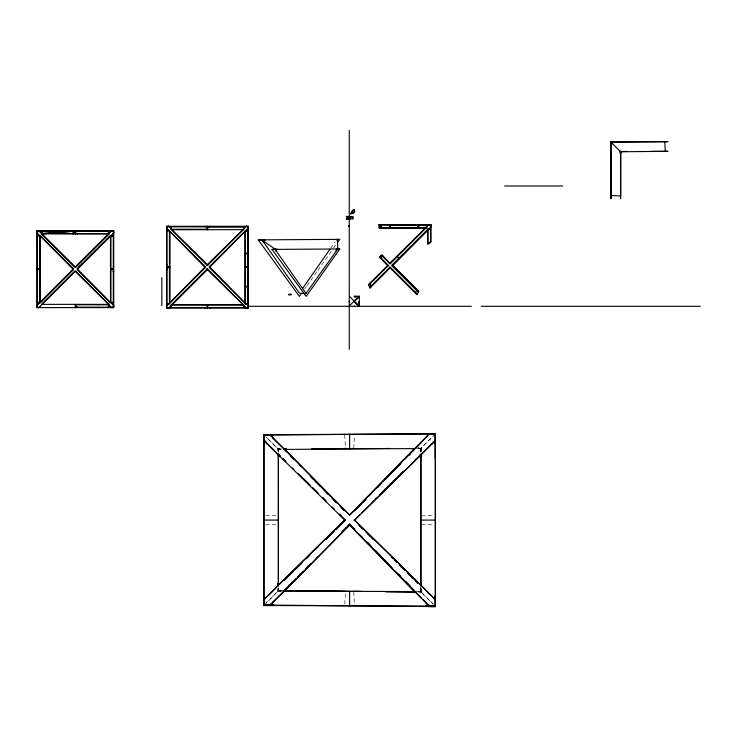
<?xml version="1.0" encoding="UTF-8"?>
<svg xmlns="http://www.w3.org/2000/svg" width="737" height="737" viewBox="0 0 737 737"><rect width="100%" height="100%" fill="white"/><g stroke="black" fill="none" stroke-linecap="round" stroke-linejoin="round"><path stroke-width="0.55" stroke-dasharray="3.69 2.76" d="M278.319 588.062L278.328 591.083L266.094 603.262M278.439 452.205L278.439 449.487L265.504 436.663M420.855 588.172L420.873 592.004L433.116 604.34M420.882 450.943L420.882 448.17L433.116 435.825M420.864 586.035L420.855 591.571L433.863 604.626M420.882 588.025L420.873 592.004L417.667 591.986M421.601 588.854L421.582 592.299L418.128 591.581L420.873 591.59L415.594 591.544M277.711 451.044L277.729 448.778L281.184 449.459L278.439 449.487L278.457 452.278L278.475 449.506L283.754 449.469M353.751 448.068L354.488 436.138M344.759 603.962L345.487 592.041M420.873 451.33L421.582 447.866L418.146 447.847M330.673 248.222L335.206 241.718M304.648 288.968L306.454 286.417M307.099 285.514L317.343 271.059M317.988 270.157L332.875 249.161M333.52 248.249L336.109 244.592M418.754 448.603L420.855 448.584L434.627 434.766M265.504 603.502L278.439 590.678L283.754 590.687M265.716 524.947L277.646 524.219M421.61 515.946L433.531 515.218M279.903 448.345L277.619 448.372L266.094 436.903M281.506 449.045L278.31 449.063L277.619 448.372L278.337 451.809M416.589 448.179L420.873 448.151L420.882 452.14M281.073 449.073L278.328 449.082L278.319 452.103M418.128 448.584L420.873 448.575L420.864 451.919M419.307 592.705L421.601 592.705L420.882 589.222L420.882 591.995L418.146 591.968M283.634 591.129L278.328 591.083L281.073 591.092L277.619 591.793L277.6 588.375M281.184 590.706L278.439 590.678L278.439 587.96L277.729 591.387L281.156 591.433M421.61 524.219L433.531 524.947M265.716 515.218L277.646 515.946M344.695 435.116L345.413 447.037M353.751 592.097L354.552 605.105M278.457 587.877L278.475 590.659L278.475 587.776M421.619 450.915L421.601 447.451L418.146 448.197L420.882 448.17L420.873 451.984L420.855 448.584"/><path stroke-width="1.11" d="M75.294 233.583L75.294 231.261M113.332 271.483L113.332 271.004M270.221 605.565L263.828 605.528L263.975 435.143L435.364 433.559L435.198 457.981M278.319 585.132L278.439 454.13L277.729 454.176L264.694 440.689L263.975 440.735L263.975 435.143M420.882 455.033L420.864 585.132L420.864 454.13L421.582 454.167L434.627 440.698L435.337 440.735L435.346 434.047L435.364 606.606L435.364 599.43M613.156 141.863L611.434 142.342L610.955 141.863L610.945 198.75L610.945 141.873L668.044 141.661L610.955 142.195L620.618 151.758L668.044 151.306L650.928 151.371M620.618 151.758L620.591 198.75L620.591 151.481L626.984 151.454M620.6 151.472L620.591 196.024L610.945 195.462M108.403 233.583L108.403 231.188M349.614 605.823L349.624 591.323L283.754 590.687L283.8 591.396L272.699 602.046M247.807 267.172L245.384 267.623M620.112 153.536L620.121 151.269L622.424 151.73M39.734 266.858L40.074 236.255L40.102 302.096M284.666 590.899L349.559 525.03L349.568 524.219L354.654 529.424M349.559 525.03L414.461 591.728M415.594 591.544L415.557 592.253L421.113 597.643M422.697 599.181L429.035 605.344L428.998 606.063L435.346 606.118L435.364 433.559L428.916 433.577M270.184 435.309L270.221 434.6L263.828 434.637L263.975 605.022L435.364 606.606L434.646 605.888L432.066 606.569M272.699 438.119L283.8 448.759L283.754 449.469L389.597 448.465M435.346 606.625L428.916 606.579L428.952 605.869M248.295 228.111L209.391 267.632L246.084 304.335L247.807 304.317L247.807 230.239L246.186 230.239M248.295 306.399L246.655 308.038M166.553 227.926L168.183 226.287M166.553 306.224L205.061 266.932L205.54 267.411M338.062 241.847L339.72 239.35L258.263 239.875L299.36 296.412L301.028 294.072M263.837 443.969L264.307 441.785M264.325 597.283L263.828 599.43L264.546 599.467M399.279 228.019L399.417 227.521M400.099 225.098L400.246 224.555M401.812 228.019L401.951 227.521M402.623 225.098L402.77 224.555M610.955 144.369L611.434 142.665M415.981 291.834L416.175 291.17M335.971 250.958L336.883 248.664L339.729 248.968L272.027 249.419L306.177 296.412L339.702 249.143M246.241 230.819L245.753 230.331L209.05 267.034L209.898 267.163M416.727 294.468L417.022 293.952L389.956 266.886L389.468 267.374L390.057 267.964M381.259 256.54L380.965 256.992L380.375 256.365L381.093 255.757L381.674 256.393M381.093 255.757L380.375 256.365M418.017 226.287L417.584 226.452L418.275 225.734L417.584 226.452L418.634 226.959M419.132 224.951L419.546 225.061M419.316 225.144L419.556 224.628M418.192 227.125L418.957 226.471M302.824 288.149L330.029 249.152M305.827 293.667L337.786 248.986L337.399 239.35M418.763 225.476L419.427 224.555M417.317 227.899L419.067 225.476M418.533 228.019L418.892 227.521M420.652 225.098L421.039 224.555M399.104 258.291L399.5 258.236M412.831 450.952L414.82 448.345M359.232 296.79L354.46 301.415M284.998 590.125L286.325 588.402M354.69 211.04L352.553 213.546C347.569 213.251 355.418 214.366 354.69 211.04C353.852 204.877 346.63 221.349 353.981 209.566M285.809 588.845L283.8 591.396L286.444 590.715M166.544 308.038L166.544 226.287L248.295 226.287L248.295 308.038L166.553 308.038L169.501 307.532L207.53 269.549L207.042 269.06L170.339 305.754L170.827 306.242L170.827 305.265M42.184 304.584L41.696 304.105L74.815 270.995L111.692 307.559A1.179 0.829 0 0 0 112.531 307.569L113.682 306.417A1.179 0.829 -90 0 0 113.682 305.569L77.127 268.692L110.237 235.582L110.707 236.061M108.403 233.758L108.892 234.246L75.782 267.356L38.895 230.782A1.179 0.829 0 0 0 38.057 230.782L36.905 231.934A1.179 0.829 -90 0 0 36.905 232.781L73.47 269.659L40.36 302.769L39.881 302.29M434.627 434.766L435.346 434.047L428.998 434.102L415.594 448.621L311.475 448.944M268.526 595.505L277.729 585.979L277.702 583.317L278.199 585.123M414.461 448.437L349.559 515.154L284.666 449.266M354.654 510.741L365.81 499.271M368.997 496.001L372.185 492.721M376.174 488.631L381.748 482.901M383.341 481.261L401.674 462.421M404.862 459.142L414.848 448.879M428.998 434.102L349.725 515.126L270.368 435.125L264.021 435.171M354.792 510.778L361.158 504.265M362.751 502.634L365.939 499.382M377.878 487.175L380.264 484.734M385.838 479.041L390.61 474.158M393.005 471.717L400.163 464.393M408.924 455.438L410.518 453.817M284.979 589.766L288.747 585.943M290.36 584.303L296.016 578.563M299.24 575.284L303.276 571.184M307.32 567.085L310.544 563.814M316.201 558.075L317.813 556.435M342.032 531.847L349.568 524.2M288.867 585.528L292.911 581.465M297.757 576.574L300.18 574.132M305.827 568.439L308.25 565.988M342.171 531.801L346.206 527.729M347.689 526.236L349.707 524.2L354.792 529.387M349.716 524.219L349.716 525.011L270.368 605.04L263.975 605.022M110.697 302.29L110.209 302.778L77.099 269.659L113.682 232.781A1.179 0.829 -90 0 0 113.682 231.934L112.531 230.782A1.179 0.829 0 0 0 111.692 230.782L74.806 267.365L41.696 234.255L42.184 233.758L108.219 233.988M434.646 434.277L435.364 433.559L432.048 434.323M39.881 236.061L40.369 235.573L73.479 268.692L36.905 305.569A1.179 0.829 -90 0 0 36.905 306.417L38.057 307.559A1.179 0.829 0 0 0 38.895 307.569L75.644 271.096L108.754 304.206L108.385 304.574M41.696 234.246L42.184 233.758M36.905 307.559L36.85 230.755L113.719 230.727L113.738 307.596L36.868 307.624L37.329 307.145A1.631 1.631 0 0 0 39.623 307.145L40.102 307.467L40.102 306.666M110.486 231.685L110.486 230.884L110.965 231.206A1.631 1.631 0 0 1 113.258 231.206L113.719 230.755M171.15 228.442L170.671 228.921L207.364 265.615L244.223 228.728L243.818 228.323M207.521 265.431L207.033 264.942L246.48 226.287M247.282 229.751L248.139 229.751L247.789 229.244A1.732 1.732 0 0 0 247.789 226.793L248.295 226.287M243.532 305.726L243.947 305.311L207.244 268.618L206.756 269.106L246.48 308.038M246.084 304.335L246.573 303.847M387.616 265.366L388.252 265.679M387.616 265.513L388.021 265.919L379.527 257.268L382.07 254.919L390.232 263.699L390.048 262.906M387.69 265.431L368.509 284.62L369.91 288.103L390.242 267.817L389.753 267.328L369.817 287.264L370.085 287.937M349.78 305.367L353.843 301.415M354.156 300.963L358.928 296.477M349.089 306.481L349.522 306.048M358.781 296.79L359.085 296.274M430.003 228.019L430.85 228.019L430.509 227.512A1.732 1.732 0 0 0 430.509 225.061L431.007 224.564L431.016 242.16L427.552 244.26L427.552 230.193M267.172 604.782L263.828 605.528L264.555 604.791M278.54 584.975L344.603 520.082L345.579 520.082M284.307 580.148L294.035 570.585M295.666 568.992L302.152 562.617M306.205 558.637L310.268 554.648M315.943 549.074L318.375 546.679M325.68 539.512L334.598 530.741M336.219 529.148L345.45 520.082L339.471 514.205M284.427 580.148L293.354 571.387M295.786 568.992L301.47 563.418M306.343 558.637L308.775 556.242M325.818 539.512L333.115 532.335M336.367 529.148L341.231 524.366M372.157 502.044L373.797 500.432M379.546 494.776L382.825 491.551M386.934 487.507L391.034 483.472M394.323 480.248L399.242 475.402M400.891 473.78L403.351 471.358M419.491 455.475L420.864 454.13M353.852 520.082L354.672 520.082L435.337 440.735L432.011 443.96M375.105 499.06L376.727 497.466M383.222 491.091L386.474 487.903M391.347 483.122L396.22 478.341M399.463 475.153L403.526 471.173M414.894 460.017L416.516 458.423M360.255 514.435L354.506 520.082L420.643 584.975M361.895 512.841L420.643 455.18M78.831 267.034L82.093 263.864M86.994 259.111L92.715 253.556M94.345 251.971L109.868 236.909M267.291 596.215L263.975 599.43L264.021 604.994M379.601 257.351L380.034 256.955L388.51 265.431L368.915 285.035L368.675 284.445M382.144 255.002L381.646 255.453L390.085 263.892L426.935 226.996L426.53 226.591M382.227 256.034L382.724 255.573M380.347 258.088L380.872 257.6M419.021 456.175L420.744 454.84M273.611 601.77L270.322 604.322L270.368 605.04L273.593 604.331M419.85 455.494L421.582 454.167L421.601 456.848M428.096 243.302L430.519 241.828M207.033 264.942L207.825 265.09L168.368 226.287M389.744 263.21L428.833 224.619A1.253 0.884 0 0 1 429.726 224.619L430.952 225.844A1.253 0.884 -90 0 1 430.952 226.738L392.102 265.9L418.165 291.972L418.515 291.364L392.609 265.431L418.745 291.594L416.958 294.699L390.131 267.881M245.384 231.648L247.807 230.727L246.149 230.727M428.096 229.926L430.519 229.004L428.096 229.004M265.421 435.125L267.144 434.646M337.371 239.359L336.763 239.525L337.085 240.004L336.763 239.525L339.702 239.516M273.602 435.097L270.322 435.834L270.368 435.125L273.584 438.404M425.756 606.044L429.035 605.344M379.546 225.863L381.02 225.826L381.029 226.627L380.034 226.803L379.546 225.863L381.02 225.826M379.564 226.655L381.029 226.627M358.44 305.993L358.726 301.654L359.214 301.875M166.571 226.305L167.05 226.793A1.732 1.732 0 0 1 169.501 226.793L170.007 226.443L170.007 227.3M168.543 308.02L168.543 308.02A1.732 1.732 0 0 0 169.501 307.532L170.007 307.882L170.007 307.025M46.514 233.583L42.405 233.988L40.102 230.884L39.632 231.206A1.631 1.631 0 0 0 37.329 231.206L36.868 230.755M42.129 233.583L74.833 231.178L74.833 233.583L74.833 231.178L41.742 233.583L41.723 231.178M263.828 440.735L264.546 440.689M420.864 586.035L421.582 585.998L430.786 595.505M350.637 213.601L352.737 213.546M283.8 448.759L286.463 448.713M246.655 226.287L248.295 227.926M610.982 142.204L613.175 142.656M258.254 239.875L265.08 240.326M272.008 249.419L275.122 249.41L306.177 293.685M264.555 435.374L263.828 434.637L435.346 434.047M412.877 592.262L415.557 592.253L413.568 589.655M504.596 185.973L562.644 185.973M347.615 216.669L346.233 216.438L347.615 216.438L347.615 219.211L346.233 219.211L347.615 219.046M348.794 216.669L350.186 216.438L348.794 216.438L348.794 219.211L350.186 219.211L348.794 219.046M349.255 216.853L352.719 216.844L352.719 218.788M349.504 216.881L352.968 216.881L352.968 218.806L349.255 218.778M431.007 224.555L378.606 224.555L379.343 227.899M429.045 225.098L379.675 225.098L379.555 224.592M390.168 225.476L427.101 225.476M207.447 227.208L244.389 227.208M425.756 227.521L380.246 227.521L380.356 228.019M388.344 227.899L378.965 227.899L426.732 228.019M426.612 227.899L389.91 227.899L389.91 225.098M428.897 228.507L430.519 228.507L430.519 242.464M171.408 229.253L207.456 229.253M167.557 229.751L166.7 229.751L167.05 229.244A1.732 1.732 0 0 1 167.05 226.793M172.265 229.751L243.238 229.631M168.644 230.239L167.032 230.239L167.032 304.317L168.644 304.317M167.032 230.718L168.828 230.727M39.881 231.178L108.892 231.188L108.892 233.583M112.789 231.685L113.562 231.621M41.723 233.583L109.085 233.583M113.295 233.767L113.332 304.574M37.799 233.988L36.997 233.988L37.329 233.509A1.631 1.631 0 0 1 37.329 231.206M112.789 233.988L113.59 233.988L113.258 233.509A1.631 1.631 0 0 0 113.258 231.206M113.332 235.582L110.909 235.582L110.909 302.75L113.332 302.75M37.311 236.08L39.734 236.061M110.909 236.061L113.332 236.07M245.384 253.279L247.807 253.279M245.384 253.768L247.807 253.768M166.544 264.721L167.032 264.721M247.807 264.721L248.295 264.721M39.512 266.877L40.102 266.877M113.249 266.868L113.738 266.877M167.032 266.941L169.446 266.941M245.384 266.941L247.807 266.941M166.544 267.163L170.007 267.163M244.841 267.163L248.295 267.163M167.032 267.43L169.446 267.43M245.384 267.43L247.807 267.43M167.032 267.623L169.446 267.623M37.311 268.71L39.734 268.71M110.909 268.692L113.332 268.692M110.486 269.171L113.738 269.171M37.311 269.659L39.734 269.659M110.909 269.641L113.332 269.641M166.544 269.613L167.032 269.613M247.807 269.613L248.295 269.613M39.623 271.474L40.102 271.474M113.24 271.474L113.738 271.474M245.384 286.389L247.807 286.389M245.384 286.877L247.807 286.877M354.156 296.2L359.177 296.2M354.156 296.845L358.726 297.131M349.43 301.875L348.951 301.746M37.311 302.29L39.734 302.29M110.909 302.29L113.332 302.29M39.734 302.769L37.311 302.769L37.311 235.591L39.734 235.591L39.734 302.981L40.102 269.171L37.311 269.18M169.243 303.727L168.451 303.727L168.856 304.123L205.798 267.163L169.095 230.46L168.543 230.727M245.495 303.727L246.453 303.727M167.032 303.874L168.561 303.828M245.587 303.828L247.807 303.874M37.799 304.363L36.997 304.363L37.329 304.842A1.631 1.631 0 0 0 37.329 307.145M42.368 304.363L108.219 304.363M112.789 304.363L113.59 304.363L113.258 304.842A1.631 1.631 0 0 1 113.258 307.145L113.738 307.615M167.557 304.584L166.7 304.584L167.05 305.09A1.732 1.732 0 0 0 168.008 308.02M172.265 304.584L242.584 304.584M247.282 304.584L248.139 304.584L247.789 305.09A1.732 1.732 0 0 1 246.84 308.02M75.294 304.786L108.892 304.786L108.892 307.182M171.325 305.127L243.514 305.118M248.231 306.306L471.385 306.306M481.298 306.306L700.15 306.306M113.59 306.666L112.789 306.666L112.789 307.467M75.294 307.182L110.707 307.182M263.901 520.082L278.383 520.082M420.873 520.082L435.346 520.082M284.528 591.129L415.843 591.571M263.846 605.51L435.346 606.118L435.337 599.43L434.6 596.215M353.732 591.36L362.189 591.442M386.17 591.664L415.861 591.949M284.602 590.733L345.506 591.304M349.614 591.35L359.159 591.433M385.423 591.691L415.521 591.977L395.299 571.193M277.729 585.979L278.439 586.035M304.805 293.584L299.36 293.123L261.994 239.857L263.524 242.031M277.683 249.392L274.809 248.931L262.317 240.326M270.221 434.6L272.368 435.079M432.029 605.372L435.346 606.118L434.627 605.399M426.769 606.072L428.916 606.579M432.048 434.056L433.771 434.526M354.46 296.21L354.608 296.698M354.46 306.002L354.608 306.481M396.773 256.347L399.565 258.484M398.855 258.208L399.399 258.623M358.781 306.5L354.156 301.728M349.504 296.32L354.156 301.111M280.309 456.185L277.729 454.176L278.439 456.829M354.672 520.082L435.337 599.43L434.627 599.467L432.048 596.187M358.2 524.394L362.309 528.429M365.589 531.653L370.518 536.499M372.157 538.121L373.797 539.733M394.323 559.917L396.782 562.34M400.891 566.385L404.991 570.42M408.28 573.644L414.019 579.3M415.668 580.913L418.128 583.336L414.894 580.148M359.674 525.96L362.926 529.148M367.8 533.929L373.484 539.512M391.347 557.043L392.968 558.637M399.463 565.012L403.526 568.992M407.589 572.981L413.273 578.554M282.805 458.423L285.237 460.809M298.227 473.559L301.47 476.747M303.091 478.341L308.775 483.923M312.829 487.903L316.892 491.892M322.566 497.466L324.999 499.861M339.61 514.205L341.231 515.799M282.686 458.423L285.928 461.611M292.414 467.986L294.035 469.58M298.098 473.559L310.268 485.517M312.7 487.903L318.375 493.486M322.428 497.466L326.491 501.455M332.166 507.028L334.598 509.424M72.991 269.171L73.479 269.659M354.608 301.415L359.214 306.021M209.87 267.163L248.295 306.224M247.789 307.532L248.295 308.038M205.31 267.651L166.553 228.111M310.673 476.618L313.096 479.059M314.717 480.681L320.365 486.383M322.788 488.824L328.444 494.527M331.668 497.779L336.514 502.671M339.748 505.923L343.783 509.995M290.36 455.862L293.593 459.142M299.24 464.881L300.853 466.521M310.544 476.351L322.659 488.649M324.271 490.289L329.918 496.019M333.152 499.299L337.187 503.399M341.222 507.498L344.455 510.778M367.523 542.404L370.711 545.666M375.492 550.548L380.264 555.431M383.452 558.683L388.224 563.565M398.579 574.141L400.163 575.772M405.737 581.465L410.518 586.348M349.725 525.03L428.998 606.063L425.774 602.728M395.999 268.848L418.275 291.778M359.435 534.334L362.622 537.614M366.611 541.704L372.185 547.434M373.779 549.074L392.112 567.914M417.833 225.9L418.515 226.637M380.679 255.914L381.379 256.845M167.05 307.532L166.553 306.399M264.694 440.689L267.273 443.969M285.007 450.031L286.343 451.744M412.812 589.231L414.811 591.829M275.122 249.41L274.809 248.931L276.062 251.197M353.797 209.557L354.506 211.04M369.919 283.201L370.158 283.791M371.052 286.02L371.319 286.693M263.846 602.221L264.325 603.935M420.864 583.336L421.582 585.998M381.72 225.098L381.591 224.555M380.596 227.42L380.292 225.098M264.712 443.95L263.975 440.735L344.778 520.082L263.975 599.43L264.694 599.476L263.975 596.187M263.846 434.655L264.334 436.866M610.955 141.863L611.443 144.065M434.627 440.698L435.337 443.969M620.278 151.767L620.6 153.296M370.619 284.648L370.72 285.283M380.614 224.555L380.67 225.098M380.928 227.521L380.983 228.019M665.299 151.325L664.746 141.688M345.487 448.124L345.506 448.851M354.552 605.105L354.571 605.842M77.597 233.5L77.597 233.988M380.541 225.679L380.55 226.48M380.025 226.001L380.034 226.803M349.624 434.369L349.624 448.842M278.319 455.033L278.439 585.132M430.003 224.711L430.003 225.568M428.096 228.507L428.096 243.938M427.552 225.568L427.552 224.711L428.059 225.061A1.732 1.732 0 0 1 430.509 225.061M426.631 225.476L426.612 226.674M425.756 227.365L425.756 227.89M392.581 224.555L392.581 225.098M392.581 227.521L392.581 228.019M390.398 225.098L390.398 227.899M390.131 224.555L390.131 228.019M387.69 224.555L387.69 225.098M387.653 227.521L387.69 228.019M359.297 296.274L359.37 306.131M349.734 216.881L349.734 218.815M349.485 216.438L349.485 219.211M349.255 130.375L349.255 349.356M346.924 216.438L346.924 219.211M245.384 230.727L245.384 303.626M244.841 227.3L244.841 226.443L245.347 226.793A1.732 1.732 0 0 1 247.789 226.793M244.841 232.008L244.841 302.327M244.841 307.025L244.841 307.882L245.347 307.532A1.732 1.732 0 0 0 246.296 308.02M244.389 305.929L244.389 307.541L170.496 307.55L170.496 305.919M243.919 227.208L243.901 228.406M243.901 305.358L243.919 307.541M243.044 229.096L243.044 229.576M209.87 226.287L209.87 226.83M209.87 307.55L209.87 308.038M207.687 229.631L207.687 226.83L170.496 226.83L170.496 228.442M207.687 305.118L207.687 307.541M207.419 226.287L207.419 229.751M207.419 304.584L207.419 308.038M207.198 226.83L207.198 229.631M207.198 305.127L207.198 307.55M204.978 226.287L204.978 226.83M204.978 307.55L204.978 308.038M170.956 226.83L170.984 228.599M170.956 306.113L170.956 307.55M170.007 232.008L170.007 302.327M169.446 231.013L169.446 303.174M161.836 277.527L161.836 305.717M110.486 236.255L110.486 302.096M110.486 306.666L110.486 307.467L110.965 307.145A1.631 1.631 0 0 0 113.258 307.145M108.413 304.786L108.413 307.182M75.773 231.178L75.782 233.583M75.782 304.786L75.782 307.182M75.294 233.988L75.294 230.727L40.102 230.884L40.102 231.685M75.294 304.363L75.294 307.624M73.479 231.178L73.479 233.583M72.991 230.727L72.991 233.988M42.212 231.178L42.212 233.583M40.369 231.178L40.369 232.781M37.799 306.666L37.799 307.467M40.102 271.142A1.004 0.7 0 0 1 39.328 271.4M40.102 296.32A1.004 0.7 0 0 1 39.328 296.578M98.122 304.722A1.004 0.7 88.4 0 1 98.887 304.722M77.357 306.914A1.032 0.728 88.4 0 1 76.326 306.914M428.464 228.608L391.762 265.302L392.25 265.79L428.952 229.096L428.464 228.608M349.255 226.268L348.794 226.047L349.255 226.268M291.032 294.229L288.618 294.229L288.618 294.92L291.032 294.92L291.032 294.229M279.811 455.475L278.439 454.13L279.802 455.494"/></g></svg>
